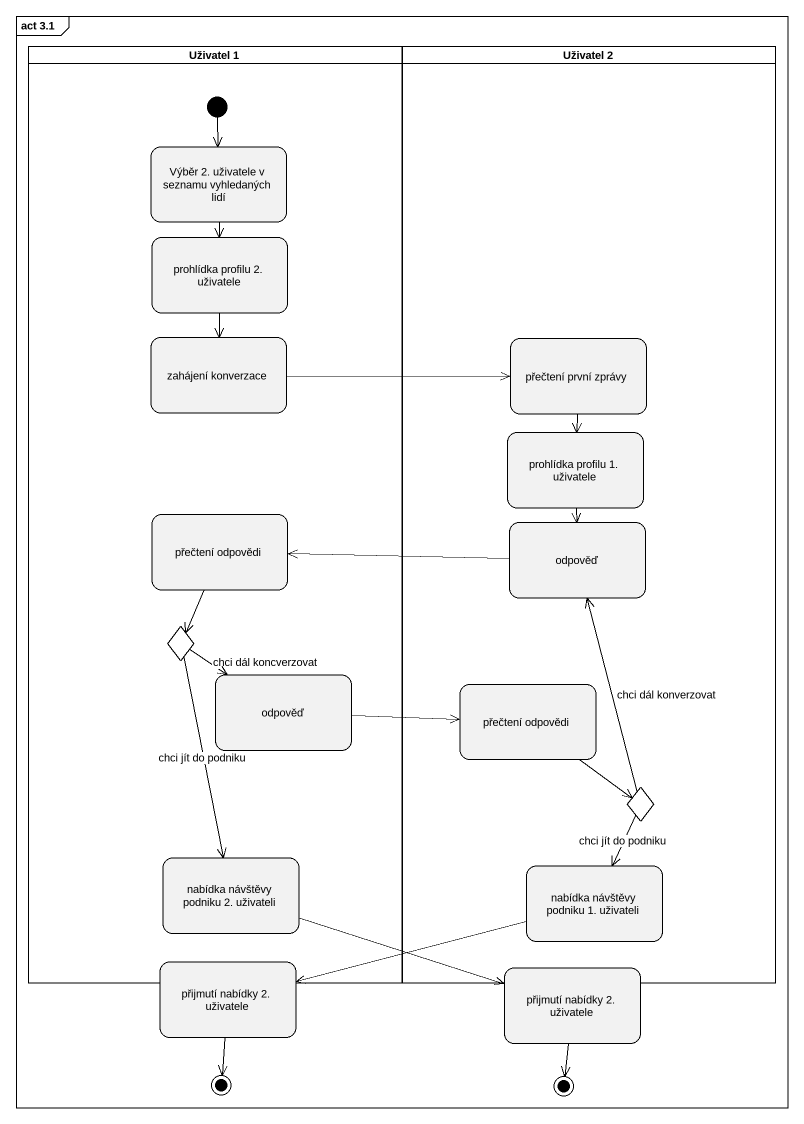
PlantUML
@startuml
mainframe act 3.1
hide empty description
state "Uživatel 1" as Uživatel_1 <<partition>> {
  state "Výběr 2. uživatele v seznamu vyhledaných lidí" as Výběr_2_uživatele_v_seznamu
  state "prohlídka profilu 2. uživatele" as prohlídka_profilu_2
  state "zahájení konverzace" as zahájení_konverzace
  state "přečtení odpovědi" as přečtení_odpovědi
  state choice1 <<choice>>
  state "odpověď" as odpověď_2
  state "nabídka návštěvy podniku 2. uživateli" as nabídka_návštěvy_podniku_2
  [*] --> Výběr_2_uživatele_v_seznamu
}
state "Uživatel 2" as Uživatel_2 <<partition>> {
  state "přečtení první zprávy" as přečtení_první_zprávy
  state "prohlídka profilu 1. uživatele" as prohlídka_profilu_1
  state odpověď
  state "přečtení odpovědi" as přečtení_odpovědi_2
  state choice2 <<choice>>
  state "nabídka návštěvy podniku 1. uživateli" as nabídka_návštěvy_podniku_1
}
state "přijmutí nabídky 2. uživatele" as přijmutí_nabídky_2_uživatele
state "přijmutí nabídky 2. uživatele" as přijmutí_nabídky_2_uživatele_2
state final1 <<end>>
state final2 <<end>>
Výběr_2_uživatele_v_seznamu --> prohlídka_profilu_2
prohlídka_profilu_2 --> zahájení_konverzace
zahájení_konverzace -right-> přečtení_první_zprávy
přečtení_první_zprávy --> prohlídka_profilu_1
prohlídka_profilu_1 --> odpověď
přečtení_odpovědi --> choice1
odpověď -left-> přečtení_odpovědi
choice1 --> odpověď_2 : chci dál koncverzovat
choice1 --> nabídka_návštěvy_podniku_2 : chci jít do podniku
odpověď_2 -right-> přečtení_odpovědi_2
přečtení_odpovědi_2 --> choice2
choice2 -up-> odpověď : chci dál konverzovat
choice2 --> nabídka_návštěvy_podniku_1 : chci jít do podniku
nabídka_návštěvy_podniku_2 -right-> přijmutí_nabídky_2_uživatele_2
nabídka_návštěvy_podniku_1 -left-> přijmutí_nabídky_2_uživatele
přijmutí_nabídky_2_uživatele --> final1
přijmutí_nabídky_2_uživatele_2 --> final2
@enduml
